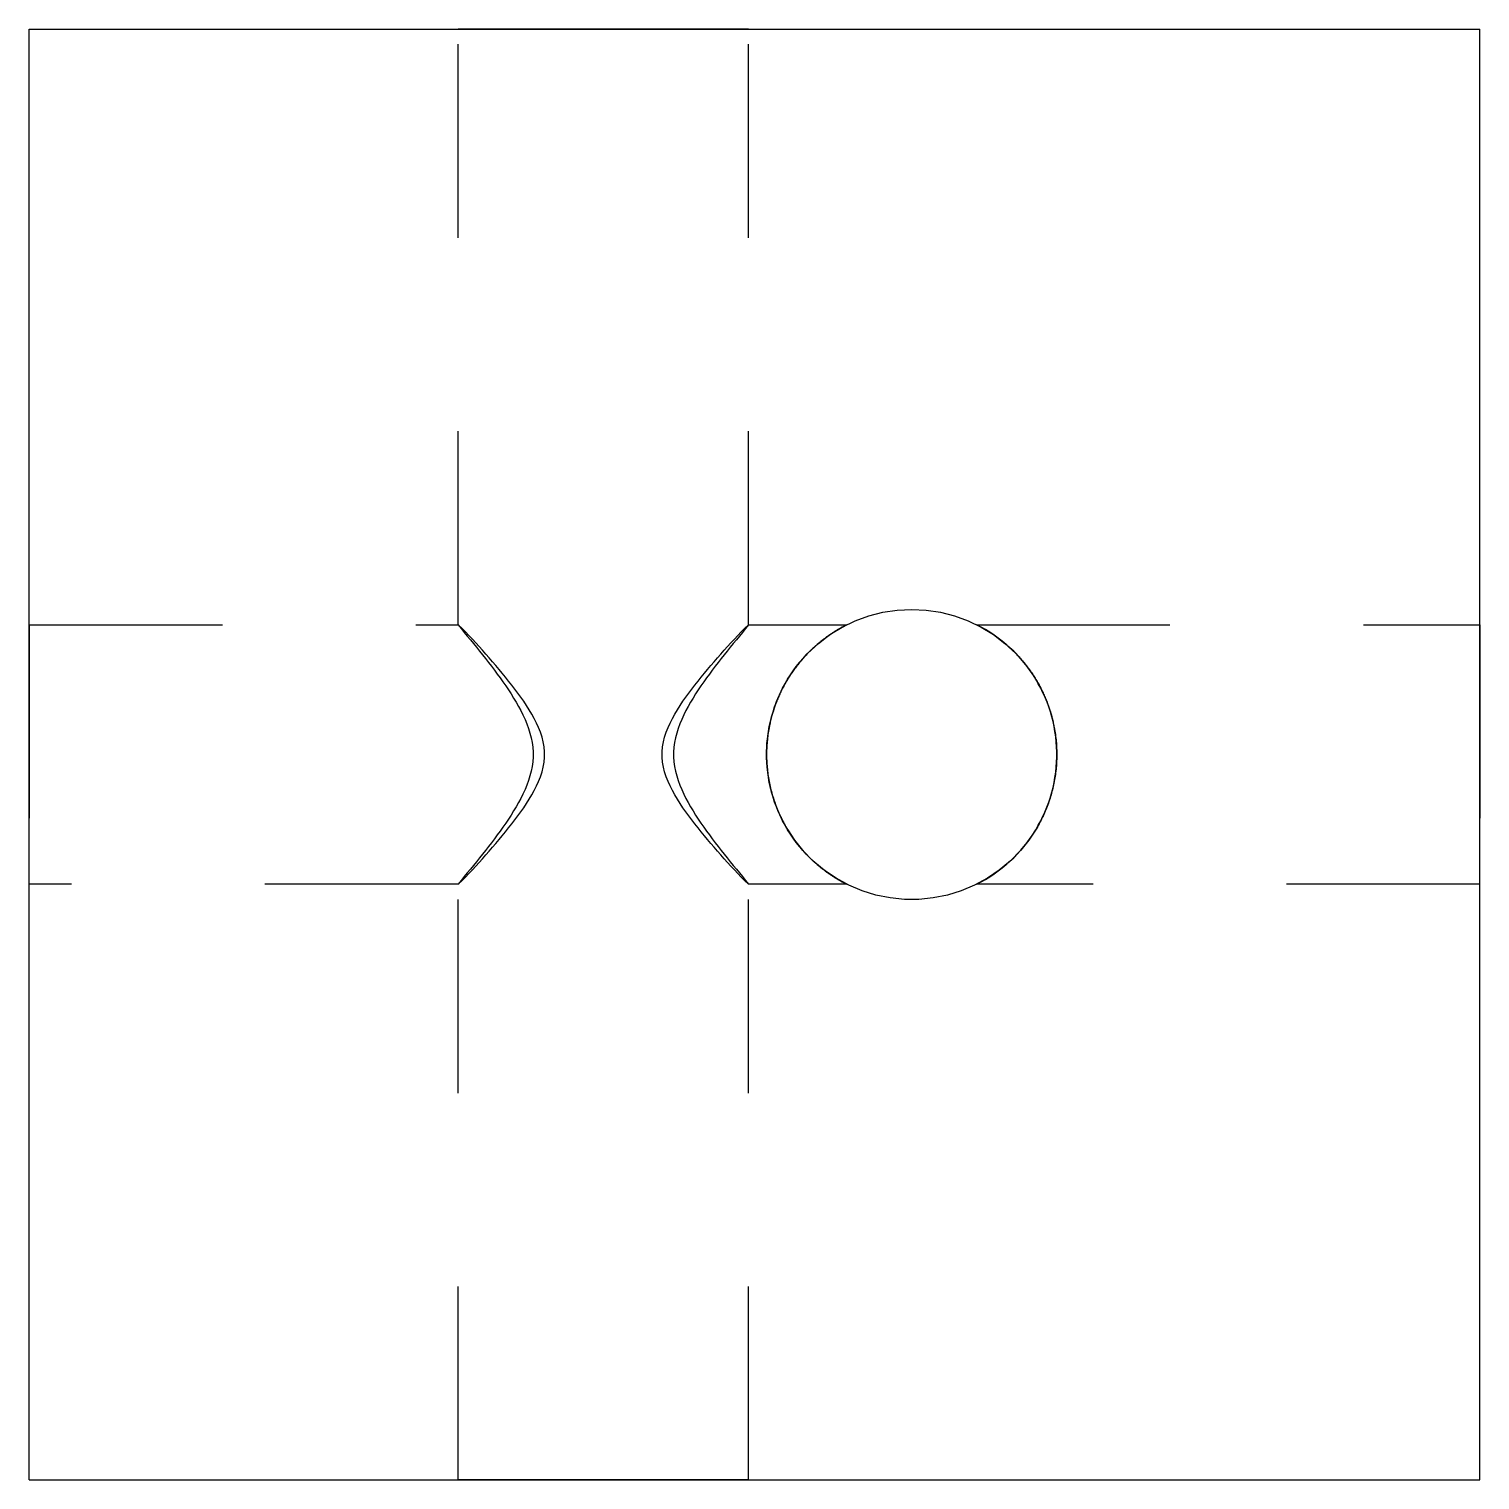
# Model space of a CAD drawing. Extents: x 0 to 1.65, y 0 to 1.65.
# Drawn here: x 0.9 to 1.65, y 0.9 to 1.65 of the extents above; entities that cross this region are included whole.
import ezdxf

# ---------------------------------------------------------------- set-up
doc = ezdxf.new("R2010")
doc.units = 0
doc.linetypes.add('HIDDEN', pattern=[0.037501, 0.025013, -0.012488])
doc.layers.add('LEFT', color=7, linetype='CONTINUOUS')
doc.layers.add('LEFT_HID', color=7, linetype='HIDDEN')

msp = doc.modelspace()

# ---------------------------------------------------------------- linework, layer by layer
at = {"layer": 'LEFT'}
for p, q in [((0.9, 0.9), (0.9, 1.65)), ((0.9, 1.65), (1.65, 1.65)), ((1.65, 0.9), (1.65, 1.65)), ((1.348782, 1.349627), (1.35625, 1.35)), ((1.35625, 1.35), (1.363718, 1.349627)), ((1.320381, 1.340867), (1.327117, 1.344111)), ((1.327117, 1.344111), (1.334143, 1.346668)), ((1.334143, 1.346668), (1.341389, 1.348513)), ((1.341389, 1.348513), (1.348782, 1.349627)), ((1.363718, 1.349627), (1.371111, 1.348513)), ((1.371111, 1.348513), (1.378357, 1.346668)), ((1.378357, 1.346668), (1.385383, 1.344111)), ((1.385383, 1.344111), (1.392119, 1.340867)), ((1.308041, 1.332453), (1.314001, 1.336968)), ((1.31129, 1.33503), (1.310963, 1.334784)), ((1.311618, 1.335274), (1.31129, 1.33503)), ((1.311947, 1.335516), (1.311618, 1.335274)), ((1.312277, 1.335757), (1.311947, 1.335516)), ((1.312609, 1.335996), (1.312277, 1.335757)), ((1.312942, 1.336233), (1.312609, 1.335996)), ((1.313277, 1.336468), (1.312942, 1.336233)), ((1.313612, 1.336701), (1.313277, 1.336468)), ((1.313949, 1.336933), (1.313612, 1.336701)), ((1.314288, 1.337162), (1.313949, 1.336933)), ((1.314001, 1.336968), (1.320381, 1.340867)), ((1.314627, 1.33739), (1.314288, 1.337162)), ((1.314968, 1.337616), (1.314627, 1.33739)), ((1.31531, 1.33784), (1.314968, 1.337616)), ((1.315653, 1.338062), (1.31531, 1.33784)), ((1.315997, 1.338283), (1.315653, 1.338062)), ((1.316343, 1.338501), (1.315997, 1.338283)), ((1.31669, 1.338718), (1.316343, 1.338501)), ((1.317037, 1.338933), (1.31669, 1.338718)), ((1.317387, 1.339145), (1.317037, 1.338933)), ((1.317737, 1.339356), (1.317387, 1.339145)), ((1.318088, 1.339565), (1.317737, 1.339356)), ((1.318441, 1.339772), (1.318088, 1.339565)), ((1.318794, 1.339977), (1.318441, 1.339772)), ((1.319149, 1.340181), (1.318794, 1.339977)), ((1.319505, 1.340382), (1.319149, 1.340181)), ((1.319862, 1.340581), (1.319505, 1.340382)), ((1.32022, 1.340779), (1.319862, 1.340581)), ((1.320579, 1.340974), (1.32022, 1.340779)), ((1.320939, 1.341168), (1.320579, 1.340974)), ((1.3213, 1.341359), (1.320939, 1.341168)), ((1.321663, 1.341549), (1.3213, 1.341359)), ((1.322026, 1.341736), (1.321663, 1.341549)), ((1.32239, 1.341922), (1.322026, 1.341736)), ((1.322755, 1.342105), (1.32239, 1.341922)), ((1.389745, 1.342105), (1.39011, 1.341922)), ((1.39011, 1.341922), (1.390474, 1.341736)), ((1.390474, 1.341736), (1.390837, 1.341549)), ((1.390837, 1.341549), (1.3912, 1.341359)), ((1.3912, 1.341359), (1.391561, 1.341168)), ((1.391561, 1.341168), (1.391921, 1.340974)), ((1.391921, 1.340974), (1.39228, 1.340779)), ((1.392119, 1.340867), (1.398499, 1.336968)), ((1.39228, 1.340779), (1.392638, 1.340581)), ((1.392638, 1.340581), (1.392995, 1.340382)), ((1.392995, 1.340382), (1.393351, 1.340181)), ((1.393351, 1.340181), (1.393706, 1.339977)), ((1.393706, 1.339977), (1.394059, 1.339772)), ((1.394059, 1.339772), (1.394412, 1.339565)), ((1.394412, 1.339565), (1.394763, 1.339356)), ((1.394763, 1.339356), (1.395113, 1.339145)), ((1.395113, 1.339145), (1.395463, 1.338933)), ((1.395463, 1.338933), (1.39581, 1.338718)), ((1.39581, 1.338718), (1.396157, 1.338501)), ((1.396157, 1.338501), (1.396503, 1.338283)), ((1.396503, 1.338283), (1.396847, 1.338062)), ((1.396847, 1.338062), (1.39719, 1.33784)), ((1.39719, 1.33784), (1.397532, 1.337616)), ((1.397532, 1.337616), (1.397873, 1.33739)), ((1.397873, 1.33739), (1.398212, 1.337162)), ((1.398212, 1.337162), (1.398551, 1.336933)), ((1.398499, 1.336968), (1.404459, 1.332453)), ((1.398551, 1.336933), (1.398888, 1.336701)), ((1.398888, 1.336701), (1.399223, 1.336468)), ((1.399223, 1.336468), (1.399558, 1.336233)), ((1.399558, 1.336233), (1.399891, 1.335996)), ((1.399891, 1.335996), (1.400223, 1.335757)), ((1.400223, 1.335757), (1.400553, 1.335516)), ((1.400553, 1.335516), (1.400882, 1.335274)), ((1.400882, 1.335274), (1.40121, 1.33503)), ((1.40121, 1.33503), (1.401537, 1.334784)), ((1.30256, 1.327368), (1.308041, 1.332453)), ((1.302973, 1.327787), (1.302686, 1.327496)), ((1.303261, 1.328077), (1.302973, 1.327787)), ((1.303551, 1.328365), (1.303261, 1.328077)), ((1.303843, 1.328652), (1.303551, 1.328365)), ((1.304136, 1.328936), (1.303843, 1.328652)), ((1.304431, 1.32922), (1.304136, 1.328936)), ((1.304727, 1.329501), (1.304431, 1.32922)), ((1.305025, 1.329781), (1.304727, 1.329501)), ((1.305324, 1.33006), (1.305025, 1.329781)), ((1.305625, 1.330337), (1.305324, 1.33006)), ((1.305928, 1.330612), (1.305625, 1.330337)), ((1.306232, 1.330885), (1.305928, 1.330612)), ((1.306537, 1.331157), (1.306232, 1.330885)), ((1.306844, 1.331427), (1.306537, 1.331157)), ((1.307152, 1.331696), (1.306844, 1.331427)), ((1.307462, 1.331962), (1.307152, 1.331696)), ((1.307773, 1.332228), (1.307462, 1.331962)), ((1.308086, 1.332491), (1.307773, 1.332228)), ((1.3084, 1.332753), (1.308086, 1.332491)), ((1.308715, 1.333013), (1.3084, 1.332753)), ((1.309032, 1.333271), (1.308715, 1.333013)), ((1.309351, 1.333527), (1.309032, 1.333271)), ((1.30967, 1.333782), (1.309351, 1.333527)), ((1.309992, 1.334035), (1.30967, 1.333782)), ((1.310314, 1.334287), (1.309992, 1.334035)), ((1.310638, 1.334536), (1.310314, 1.334287)), ((1.310963, 1.334784), (1.310638, 1.334536)), ((1.401537, 1.334784), (1.401862, 1.334536)), ((1.401862, 1.334536), (1.402186, 1.334287)), ((1.402186, 1.334287), (1.402508, 1.334035)), ((1.402508, 1.334035), (1.40283, 1.333782)), ((1.40283, 1.333782), (1.403149, 1.333527)), ((1.403149, 1.333527), (1.403468, 1.333271)), ((1.403468, 1.333271), (1.403785, 1.333013)), ((1.403785, 1.333013), (1.4041, 1.332753)), ((1.4041, 1.332753), (1.404414, 1.332491)), ((1.404414, 1.332491), (1.404727, 1.332228)), ((1.404459, 1.332453), (1.40994, 1.327368)), ((1.404727, 1.332228), (1.405038, 1.331962)), ((1.405038, 1.331962), (1.405348, 1.331696)), ((1.405348, 1.331696), (1.405656, 1.331427)), ((1.405656, 1.331427), (1.405963, 1.331157)), ((1.405963, 1.331157), (1.406268, 1.330885)), ((1.406268, 1.330885), (1.406572, 1.330612)), ((1.406572, 1.330612), (1.406875, 1.330337)), ((1.406875, 1.330337), (1.407176, 1.33006)), ((1.407176, 1.33006), (1.407475, 1.329781)), ((1.407475, 1.329781), (1.407773, 1.329501)), ((1.407773, 1.329501), (1.408069, 1.32922)), ((1.408069, 1.32922), (1.408364, 1.328936)), ((1.408364, 1.328936), (1.408657, 1.328652)), ((1.408657, 1.328652), (1.408949, 1.328365)), ((1.408949, 1.328365), (1.409239, 1.328077)), ((1.409239, 1.328077), (1.409527, 1.327787)), ((1.409527, 1.327787), (1.409814, 1.327496)), ((1.293248, 1.315691), (1.297613, 1.321762)), ((1.296532, 1.320374), (1.296135, 1.319847)), ((1.296934, 1.320897), (1.296532, 1.320374)), ((1.29734, 1.321417), (1.296934, 1.320897)), ((1.29775, 1.321934), (1.29734, 1.321417)), ((1.297613, 1.321762), (1.30256, 1.327368)), ((1.298165, 1.322447), (1.29775, 1.321934)), ((1.298585, 1.322956), (1.298165, 1.322447)), ((1.299009, 1.323461), (1.298585, 1.322956)), ((1.299438, 1.323963), (1.299009, 1.323461)), ((1.299871, 1.324461), (1.299438, 1.323963)), ((1.300308, 1.324955), (1.299871, 1.324461)), ((1.30075, 1.325445), (1.300308, 1.324955)), ((1.301195, 1.325931), (1.30075, 1.325445)), ((1.301646, 1.326414), (1.301195, 1.325931)), ((1.3021, 1.326892), (1.301646, 1.326414)), ((1.3024, 1.327203), (1.302116, 1.326909)), ((1.302686, 1.327496), (1.3024, 1.327203)), ((1.409814, 1.327496), (1.4101, 1.327203)), ((1.40994, 1.327368), (1.414887, 1.321762)), ((1.4101, 1.327203), (1.410384, 1.326909)), ((1.4104, 1.326892), (1.410854, 1.326414)), ((1.410854, 1.326414), (1.411305, 1.325931)), ((1.411305, 1.325931), (1.41175, 1.325445)), ((1.41175, 1.325445), (1.412192, 1.324955)), ((1.412192, 1.324955), (1.412629, 1.324461)), ((1.412629, 1.324461), (1.413062, 1.323963)), ((1.413062, 1.323963), (1.413491, 1.323461)), ((1.413491, 1.323461), (1.413915, 1.322956)), ((1.413915, 1.322956), (1.414335, 1.322447)), ((1.414335, 1.322447), (1.41475, 1.321934)), ((1.41475, 1.321934), (1.41516, 1.321417)), ((1.414887, 1.321762), (1.419252, 1.315691)), ((1.41516, 1.321417), (1.415566, 1.320897)), ((1.415566, 1.320897), (1.415968, 1.320374)), ((1.415968, 1.320374), (1.416365, 1.319847)), ((1.28951, 1.309216), (1.293248, 1.315691)), ((1.29141, 1.312694), (1.291081, 1.312122)), ((1.291744, 1.313263), (1.29141, 1.312694)), ((1.292083, 1.313829), (1.291744, 1.313263)), ((1.292428, 1.314392), (1.292083, 1.313829)), ((1.292777, 1.314952), (1.292428, 1.314392)), ((1.29313, 1.315508), (1.292777, 1.314952)), ((1.293489, 1.316062), (1.29313, 1.315508)), ((1.293853, 1.316613), (1.293489, 1.316062)), ((1.294221, 1.31716), (1.293853, 1.316613)), ((1.294595, 1.317704), (1.294221, 1.31716)), ((1.294973, 1.318245), (1.294595, 1.317704)), ((1.295356, 1.318782), (1.294973, 1.318245)), ((1.295743, 1.319316), (1.295356, 1.318782)), ((1.296135, 1.319847), (1.295743, 1.319316)), ((1.416365, 1.319847), (1.416757, 1.319316)), ((1.416757, 1.319316), (1.417144, 1.318782)), ((1.417144, 1.318782), (1.417527, 1.318245)), ((1.417527, 1.318245), (1.417905, 1.317704)), ((1.417905, 1.317704), (1.418279, 1.31716)), ((1.418279, 1.31716), (1.418647, 1.316613)), ((1.418647, 1.316613), (1.419011, 1.316062)), ((1.419011, 1.316062), (1.41937, 1.315508)), ((1.419252, 1.315691), (1.42299, 1.309216)), ((1.41937, 1.315508), (1.419723, 1.314952)), ((1.419723, 1.314952), (1.420072, 1.314392)), ((1.420072, 1.314392), (1.420417, 1.313829)), ((1.420417, 1.313829), (1.420756, 1.313263)), ((1.420756, 1.313263), (1.42109, 1.312694)), ((1.42109, 1.312694), (1.421419, 1.312122)), ((1.286434, 1.302401), (1.28951, 1.309216)), ((1.287532, 1.305048), (1.287271, 1.304443)), ((1.287799, 1.305652), (1.287532, 1.305048)), ((1.288072, 1.306253), (1.287799, 1.305652)), ((1.288349, 1.306851), (1.288072, 1.306253)), ((1.288632, 1.307447), (1.288349, 1.306851)), ((1.28892, 1.308041), (1.288632, 1.307447)), ((1.289213, 1.308632), (1.28892, 1.308041)), ((1.289512, 1.30922), (1.289213, 1.308632)), ((1.289816, 1.309806), (1.289512, 1.30922)), ((1.290124, 1.310389), (1.289816, 1.309806)), ((1.290438, 1.31097), (1.290124, 1.310389)), ((1.290757, 1.311547), (1.290438, 1.31097)), ((1.291081, 1.312122), (1.290757, 1.311547)), ((1.421419, 1.312122), (1.421743, 1.311547)), ((1.421743, 1.311547), (1.422062, 1.31097)), ((1.422062, 1.31097), (1.422376, 1.310389)), ((1.422376, 1.310389), (1.422684, 1.309806)), ((1.422684, 1.309806), (1.422988, 1.30922)), ((1.422988, 1.30922), (1.423287, 1.308632)), ((1.42299, 1.309216), (1.426066, 1.302401)), ((1.423287, 1.308632), (1.42358, 1.308041)), ((1.42358, 1.308041), (1.423868, 1.307447)), ((1.423868, 1.307447), (1.424151, 1.306851)), ((1.424151, 1.306851), (1.424428, 1.306253)), ((1.424428, 1.306253), (1.424701, 1.305652)), ((1.424701, 1.305652), (1.424968, 1.305048)), ((1.424968, 1.305048), (1.425229, 1.304443)), ((1.284053, 1.295313), (1.286434, 1.302401)), ((1.284749, 1.29764), (1.284552, 1.29701)), ((1.284951, 1.298268), (1.284749, 1.29764)), ((1.285158, 1.298895), (1.284951, 1.298268)), ((1.285371, 1.299519), (1.285158, 1.298895)), ((1.28559, 1.300142), (1.285371, 1.299519)), ((1.285813, 1.300762), (1.28559, 1.300142)), ((1.286043, 1.301381), (1.285813, 1.300762)), ((1.286278, 1.301998), (1.286043, 1.301381)), ((1.286518, 1.302612), (1.286278, 1.301998)), ((1.286763, 1.303224), (1.286518, 1.302612)), ((1.287014, 1.303835), (1.286763, 1.303224)), ((1.287271, 1.304443), (1.287014, 1.303835)), ((1.425229, 1.304443), (1.425486, 1.303835)), ((1.425486, 1.303835), (1.425737, 1.303224)), ((1.425737, 1.303224), (1.425982, 1.302612)), ((1.425982, 1.302612), (1.426222, 1.301998)), ((1.426066, 1.302401), (1.428447, 1.295313)), ((1.426222, 1.301998), (1.426457, 1.301381)), ((1.426457, 1.301381), (1.426687, 1.300762)), ((1.426687, 1.300762), (1.42691, 1.300142)), ((1.42691, 1.300142), (1.427129, 1.299519)), ((1.427129, 1.299519), (1.427342, 1.298895)), ((1.427342, 1.298895), (1.427549, 1.298268)), ((1.427549, 1.298268), (1.427751, 1.29764)), ((1.427751, 1.29764), (1.427948, 1.29701)), ((1.282389, 1.288024), (1.284053, 1.295313)), ((1.283036, 1.291271), (1.282896, 1.290626)), ((1.283182, 1.291914), (1.283036, 1.291271)), ((1.283334, 1.292556), (1.283182, 1.291914)), ((1.283491, 1.293197), (1.283334, 1.292556)), ((1.283654, 1.293836), (1.283491, 1.293197)), ((1.283822, 1.294474), (1.283654, 1.293836)), ((1.283997, 1.295111), (1.283822, 1.294474)), ((1.284176, 1.295745), (1.283997, 1.295111)), ((1.284362, 1.296379), (1.284176, 1.295745)), ((1.284552, 1.29701), (1.284362, 1.296379)), ((1.427948, 1.29701), (1.428138, 1.296379)), ((1.428138, 1.296379), (1.428324, 1.295745)), ((1.428324, 1.295745), (1.428503, 1.295111)), ((1.428447, 1.295313), (1.430111, 1.288024)), ((1.428503, 1.295111), (1.428678, 1.294474)), ((1.428678, 1.294474), (1.428846, 1.293836)), ((1.428846, 1.293836), (1.429009, 1.293197)), ((1.429009, 1.293197), (1.429166, 1.292556)), ((1.429166, 1.292556), (1.429318, 1.291914)), ((1.429318, 1.291914), (1.429464, 1.291271)), ((1.429464, 1.291271), (1.429604, 1.290626)), ((1.28146, 1.280605), (1.282389, 1.288024)), ((1.430111, 1.288024), (1.43104, 1.280605)), ((1.281273, 1.27313), (1.28146, 1.280605)), ((1.43104, 1.280605), (1.431227, 1.27313)), ((1.281832, 1.265674), (1.281273, 1.27313)), ((1.431227, 1.27313), (1.430668, 1.265674)), ((1.28313, 1.258311), (1.281832, 1.265674)), ((1.430668, 1.265674), (1.42937, 1.258311)), ((1.285155, 1.251114), (1.28313, 1.258311)), ((1.42937, 1.258311), (1.427345, 1.251114)), ((1.287887, 1.244153), (1.285155, 1.251114)), ((1.427345, 1.251114), (1.424613, 1.244153)), ((1.291298, 1.2375), (1.287887, 1.244153)), ((1.295355, 1.231219), (1.291298, 1.2375)), ((1.421202, 1.2375), (1.417145, 1.231219)), ((1.424613, 1.244153), (1.421202, 1.2375)), ((1.292169, 1.23603), (1.295657, 1.230802)), ((1.300016, 1.225374), (1.295355, 1.231219)), ((1.417145, 1.231219), (1.412484, 1.225374)), ((1.420331, 1.23603), (1.416843, 1.230802)), ((1.299887, 1.225521), (1.299887, 1.22552)), ((1.305237, 1.220021), (1.300016, 1.225374)), ((1.302081, 1.223128), (1.302097, 1.223111)), ((1.412484, 1.225374), (1.407263, 1.220021)), ((1.410419, 1.223128), (1.410403, 1.223111)), ((1.412613, 1.225521), (1.412613, 1.22552)), ((1.310965, 1.215215), (1.305237, 1.220021)), ((1.317142, 1.211003), (1.310965, 1.215215)), ((1.401535, 1.215215), (1.395358, 1.211003)), ((1.407263, 1.220021), (1.401535, 1.215215)), ((1.323709, 1.207427), (1.317142, 1.211003)), ((1.395358, 1.211003), (1.388791, 1.207427)), ((1.330598, 1.204523), (1.323709, 1.207427)), ((1.337743, 1.202319), (1.330598, 1.204523)), ((1.345072, 1.200838), (1.337743, 1.202319)), ((1.352512, 1.200093), (1.345072, 1.200838)), ((1.359988, 1.200093), (1.352512, 1.200093)), ((1.367428, 1.200838), (1.359988, 1.200093)), ((1.374757, 1.202319), (1.367428, 1.200838)), ((1.381902, 1.204523), (1.374757, 1.202319)), ((1.388791, 1.207427), (1.381902, 1.204523)), ((0.9, 0.9), (1.65, 0.9))]:
    msp.add_line(p, q, dxfattribs=at)
at = {"layer": 'LEFT_HID', "linetype": 'HIDDEN'}
for p, q in [((1.196875, 1.65), (1.121875, 1.65)), ((1.121875, 1.65), (1.271875, 1.65)), ((1.121875, 1.342089), (1.121875, 1.65)), ((1.271875, 1.65), (1.196875, 1.65)), ((1.271875, 1.342089), (1.271875, 1.65)), ((0.9, 1.342105), (0.9, 1.207895)), ((0.9, 1.207895), (0.9, 1.342105)), ((0.9, 1.342105), (1.12189, 1.342105)), ((1.12189, 1.342105), (1.121875, 1.342089)), ((1.121875, 1.342089), (1.123363, 1.340084)), ((1.123788, 1.340326), (1.12189, 1.342105)), ((1.123363, 1.340084), (1.124943, 1.338145)), ((1.125597, 1.338448), (1.123788, 1.340326)), ((1.124943, 1.338145), (1.126533, 1.336212)), ((1.127385, 1.336549), (1.125597, 1.338448)), ((1.126533, 1.336212), (1.128122, 1.33428)), ((1.12916, 1.334638), (1.127385, 1.336549)), ((1.26459, 1.334638), (1.266365, 1.336549)), ((1.267217, 1.336212), (1.265628, 1.33428)), ((1.266365, 1.336549), (1.268153, 1.338448)), ((1.268807, 1.338145), (1.267217, 1.336212)), ((1.268153, 1.338448), (1.269962, 1.340326)), ((1.270387, 1.340084), (1.268807, 1.338145)), ((1.269962, 1.340326), (1.27186, 1.342105)), ((1.271875, 1.342089), (1.270387, 1.340084)), ((1.27186, 1.342105), (1.271875, 1.342089)), ((1.27186, 1.342105), (1.322755, 1.342105)), ((1.309443, 1.333601), (1.311532, 1.335211)), ((1.311532, 1.335211), (1.313677, 1.336746)), ((1.313677, 1.336746), (1.315875, 1.338205)), ((1.315875, 1.338205), (1.318122, 1.339585)), ((1.318122, 1.339585), (1.320417, 1.340886)), ((1.320417, 1.340886), (1.322755, 1.342105)), ((1.392083, 1.340886), (1.389745, 1.342105)), ((1.389745, 1.342105), (1.65, 1.342105)), ((1.394378, 1.339585), (1.392083, 1.340886)), ((1.396625, 1.338205), (1.394378, 1.339585)), ((1.398823, 1.336746), (1.396625, 1.338205)), ((1.400968, 1.335211), (1.398823, 1.336746)), ((1.403057, 1.333601), (1.400968, 1.335211)), ((1.65, 1.342105), (1.65, 1.207895)), ((1.65, 1.207895), (1.65, 1.342105)), ((1.128122, 1.33428), (1.129709, 1.332345)), ((1.130924, 1.332717), (1.12916, 1.334638)), ((1.129709, 1.332345), (1.131289, 1.330405)), ((1.132677, 1.330786), (1.130924, 1.332717)), ((1.131289, 1.330405), (1.132862, 1.328459)), ((1.13442, 1.328846), (1.132677, 1.330786)), ((1.132862, 1.328459), (1.134426, 1.326506)), ((1.136153, 1.326898), (1.13442, 1.328846)), ((1.257597, 1.326898), (1.25933, 1.328846)), ((1.260888, 1.328459), (1.259324, 1.326506)), ((1.25933, 1.328846), (1.261073, 1.330786)), ((1.262461, 1.330405), (1.260888, 1.328459)), ((1.261073, 1.330786), (1.262826, 1.332717)), ((1.264041, 1.332345), (1.262461, 1.330405)), ((1.262826, 1.332717), (1.26459, 1.334638)), ((1.265628, 1.33428), (1.264041, 1.332345)), ((1.301689, 1.326459), (1.303532, 1.328346)), ((1.303532, 1.328346), (1.30544, 1.330167)), ((1.30544, 1.330167), (1.307411, 1.331919)), ((1.307411, 1.331919), (1.309443, 1.333601)), ((1.405089, 1.331919), (1.403057, 1.333601)), ((1.40706, 1.330167), (1.405089, 1.331919)), ((1.408968, 1.328346), (1.40706, 1.330167)), ((1.410811, 1.326459), (1.408968, 1.328346)), ((1.134426, 1.326506), (1.135979, 1.324545)), ((1.135979, 1.324545), (1.13752, 1.322573)), ((1.137876, 1.324939), (1.136153, 1.326898)), ((1.13752, 1.322573), (1.139047, 1.320592)), ((1.139587, 1.322971), (1.137876, 1.324939)), ((1.139047, 1.320592), (1.140559, 1.318598)), ((1.141285, 1.320991), (1.139587, 1.322971)), ((1.14297, 1.319001), (1.141285, 1.320991)), ((1.25078, 1.319001), (1.252465, 1.320991)), ((1.252465, 1.320991), (1.254163, 1.322971)), ((1.254703, 1.320592), (1.253191, 1.318598)), ((1.254163, 1.322971), (1.255874, 1.324939)), ((1.25623, 1.322573), (1.254703, 1.320592)), ((1.255874, 1.324939), (1.257597, 1.326898)), ((1.257771, 1.324545), (1.25623, 1.322573)), ((1.259324, 1.326506), (1.257771, 1.324545)), ((1.295012, 1.318301), (1.296573, 1.320427)), ((1.296573, 1.320427), (1.298207, 1.322497)), ((1.298207, 1.322497), (1.299913, 1.324509)), ((1.299913, 1.324509), (1.301689, 1.326459)), ((1.302116, 1.326909), (1.3021, 1.326892)), ((1.410384, 1.326909), (1.4104, 1.326892)), ((1.412587, 1.324509), (1.410811, 1.326459)), ((1.414293, 1.322497), (1.412587, 1.324509)), ((1.415927, 1.320427), (1.414293, 1.322497)), ((1.417488, 1.318301), (1.415927, 1.320427)), ((1.140559, 1.318598), (1.142053, 1.316591)), ((1.142053, 1.316591), (1.143528, 1.31457)), ((1.14464, 1.316997), (1.14297, 1.319001)), ((1.143528, 1.31457), (1.14498, 1.312532)), ((1.146293, 1.31498), (1.14464, 1.316997)), ((1.14498, 1.312532), (1.146407, 1.310477)), ((1.147927, 1.312948), (1.146293, 1.31498)), ((1.149541, 1.310898), (1.147927, 1.312948)), ((1.244209, 1.310898), (1.245823, 1.312948)), ((1.245823, 1.312948), (1.247457, 1.31498)), ((1.24877, 1.312532), (1.247343, 1.310477)), ((1.247457, 1.31498), (1.24911, 1.316997)), ((1.250222, 1.31457), (1.24877, 1.312532)), ((1.24911, 1.316997), (1.25078, 1.319001)), ((1.251697, 1.316591), (1.250222, 1.31457)), ((1.253191, 1.318598), (1.251697, 1.316591)), ((1.290793, 1.311611), (1.29212, 1.31389)), ((1.29212, 1.31389), (1.293528, 1.31612)), ((1.293528, 1.31612), (1.295012, 1.318301)), ((1.418972, 1.31612), (1.417488, 1.318301)), ((1.42038, 1.31389), (1.418972, 1.31612)), ((1.421707, 1.311611), (1.42038, 1.31389)), ((1.146407, 1.310477), (1.147806, 1.308403)), ((1.147806, 1.308403), (1.149172, 1.306307)), ((1.149172, 1.306307), (1.150502, 1.304187)), ((1.15113, 1.30883), (1.149541, 1.310898)), ((1.152692, 1.306742), (1.15113, 1.30883)), ((1.154221, 1.304629), (1.152692, 1.306742)), ((1.239529, 1.304629), (1.241058, 1.306742)), ((1.241058, 1.306742), (1.24262, 1.30883)), ((1.24262, 1.30883), (1.244209, 1.310898)), ((1.244578, 1.306307), (1.243248, 1.304187)), ((1.245944, 1.308403), (1.244578, 1.306307)), ((1.247343, 1.310477), (1.245944, 1.308403)), ((1.287301, 1.304513), (1.288381, 1.30692)), ((1.288381, 1.30692), (1.289546, 1.309286)), ((1.289546, 1.309286), (1.290793, 1.311611)), ((1.422954, 1.309286), (1.421707, 1.311611)), ((1.424119, 1.30692), (1.422954, 1.309286)), ((1.425199, 1.304513), (1.424119, 1.30692)), ((1.150502, 1.304187), (1.151789, 1.302042)), ((1.151789, 1.302042), (1.153027, 1.299868)), ((1.153027, 1.299868), (1.15421, 1.297663)), ((1.15421, 1.297663), (1.155329, 1.295425)), ((1.155714, 1.302491), (1.154221, 1.304629)), ((1.157164, 1.300323), (1.155714, 1.302491)), ((1.158563, 1.298122), (1.157164, 1.300323)), ((1.159902, 1.295884), (1.158563, 1.298122)), ((1.233848, 1.295884), (1.235187, 1.298122)), ((1.235187, 1.298122), (1.236586, 1.300323)), ((1.236586, 1.300323), (1.238036, 1.302491)), ((1.238036, 1.302491), (1.239529, 1.304629)), ((1.23954, 1.297663), (1.238421, 1.295425)), ((1.240723, 1.299868), (1.23954, 1.297663)), ((1.241961, 1.302042), (1.240723, 1.299868)), ((1.243248, 1.304187), (1.241961, 1.302042)), ((1.284576, 1.297088), (1.285397, 1.299595)), ((1.285397, 1.299595), (1.286306, 1.302071)), ((1.286306, 1.302071), (1.287301, 1.304513)), ((1.426194, 1.302071), (1.425199, 1.304513)), ((1.427103, 1.299595), (1.426194, 1.302071)), ((1.427924, 1.297088), (1.427103, 1.299595)), ((1.155329, 1.295425), (1.156373, 1.293151)), ((1.156373, 1.293151), (1.157332, 1.29084)), ((1.157332, 1.29084), (1.158193, 1.288491)), ((1.161169, 1.293604), (1.159902, 1.295884)), ((1.16235, 1.291279), (1.161169, 1.293604)), ((1.163428, 1.288905), (1.16235, 1.291279)), ((1.230322, 1.288905), (1.2314, 1.291279)), ((1.2314, 1.291279), (1.232581, 1.293604)), ((1.232581, 1.293604), (1.233848, 1.295884)), ((1.236418, 1.29084), (1.235557, 1.288491)), ((1.237377, 1.293151), (1.236418, 1.29084)), ((1.238421, 1.295425), (1.237377, 1.293151)), ((1.282649, 1.289417), (1.283201, 1.291996)), ((1.282896, 1.290626), (1.282714, 1.289744)), ((1.283201, 1.291996), (1.283844, 1.294554)), ((1.283844, 1.294554), (1.284576, 1.297088)), ((1.428656, 1.294554), (1.427924, 1.297088)), ((1.429299, 1.291996), (1.428656, 1.294554)), ((1.429851, 1.289417), (1.429299, 1.291996)), ((1.429604, 1.290626), (1.429786, 1.289744)), ((1.158193, 1.288491), (1.158942, 1.286104)), ((1.158942, 1.286104), (1.159565, 1.283681)), ((1.159565, 1.283681), (1.160047, 1.281227)), ((1.164383, 1.286478), (1.163428, 1.288905)), ((1.165192, 1.283999), (1.164383, 1.286478)), ((1.16583, 1.281471), (1.165192, 1.283999)), ((1.22792, 1.281471), (1.228558, 1.283999)), ((1.228558, 1.283999), (1.229367, 1.286478)), ((1.229367, 1.286478), (1.230322, 1.288905)), ((1.234185, 1.283681), (1.233703, 1.281227)), ((1.234808, 1.286104), (1.234185, 1.283681)), ((1.235557, 1.288491), (1.234808, 1.286104)), ((1.28154, 1.281586), (1.281817, 1.284209)), ((1.281639, 1.282625), (1.281552, 1.281729)), ((1.281736, 1.28352), (1.281639, 1.282625)), ((1.281843, 1.284414), (1.281736, 1.28352)), ((1.281817, 1.284209), (1.282187, 1.28682)), ((1.281962, 1.285307), (1.281843, 1.284414)), ((1.282091, 1.286198), (1.281962, 1.285307)), ((1.28223, 1.287087), (1.282091, 1.286198)), ((1.282187, 1.28682), (1.282649, 1.289417)), ((1.282381, 1.287975), (1.28223, 1.287087)), ((1.282542, 1.28886), (1.282381, 1.287975)), ((1.282714, 1.289744), (1.282542, 1.28886)), ((1.429786, 1.289744), (1.429958, 1.28886)), ((1.430313, 1.28682), (1.429851, 1.289417)), ((1.429958, 1.28886), (1.430119, 1.287975)), ((1.430119, 1.287975), (1.43027, 1.287087)), ((1.43027, 1.287087), (1.430409, 1.286198)), ((1.430683, 1.284209), (1.430313, 1.28682)), ((1.430409, 1.286198), (1.430538, 1.285307)), ((1.430538, 1.285307), (1.430657, 1.284414)), ((1.430657, 1.284414), (1.430764, 1.28352)), ((1.43096, 1.281586), (1.430683, 1.284209)), ((1.430764, 1.28352), (1.430861, 1.282625)), ((1.430861, 1.282625), (1.430948, 1.281729)), ((1.160047, 1.281227), (1.160377, 1.278747)), ((1.160377, 1.278747), (1.160545, 1.276251)), ((1.160545, 1.276251), (1.160545, 1.273749)), ((1.166271, 1.278901), (1.16583, 1.281471)), ((1.166498, 1.276304), (1.166271, 1.278901)), ((1.166498, 1.273696), (1.166498, 1.276304)), ((1.227252, 1.276304), (1.227479, 1.278901)), ((1.227252, 1.273696), (1.227252, 1.276304)), ((1.227479, 1.278901), (1.22792, 1.281471)), ((1.233373, 1.278747), (1.233205, 1.276251)), ((1.233205, 1.276251), (1.233205, 1.273749)), ((1.233703, 1.281227), (1.233373, 1.278747)), ((1.281262, 1.276336), (1.281251, 1.275436)), ((1.281251, 1.275436), (1.281251, 1.274536)), ((1.281262, 1.276319), (1.281354, 1.278955)), ((1.281283, 1.277236), (1.281262, 1.276336)), ((1.281262, 1.273681), (1.281262, 1.276319)), ((1.281316, 1.278136), (1.281283, 1.277236)), ((1.281359, 1.279035), (1.281316, 1.278136)), ((1.281354, 1.278955), (1.28154, 1.281586)), ((1.281412, 1.279934), (1.281359, 1.279035)), ((1.281477, 1.280832), (1.281412, 1.279934)), ((1.281552, 1.281729), (1.281477, 1.280832)), ((1.430948, 1.281729), (1.431023, 1.280832)), ((1.431146, 1.278955), (1.43096, 1.281586)), ((1.431023, 1.280832), (1.431088, 1.279934)), ((1.431088, 1.279934), (1.431141, 1.279035)), ((1.431141, 1.279035), (1.431184, 1.278136)), ((1.431238, 1.276319), (1.431146, 1.278955)), ((1.431184, 1.278136), (1.431217, 1.277236)), ((1.431217, 1.277236), (1.431238, 1.276336)), ((1.431238, 1.276336), (1.431249, 1.275436)), ((1.431238, 1.273681), (1.431238, 1.276319)), ((1.431249, 1.275436), (1.431249, 1.274536)), ((1.160047, 1.268773), (1.159565, 1.266319)), ((1.160377, 1.271253), (1.160047, 1.268773)), ((1.160545, 1.273749), (1.160377, 1.271253)), ((1.165192, 1.266001), (1.16583, 1.268529)), ((1.16583, 1.268529), (1.166271, 1.271099)), ((1.166271, 1.271099), (1.166498, 1.273696)), ((1.227479, 1.271099), (1.227252, 1.273696)), ((1.22792, 1.268529), (1.227479, 1.271099)), ((1.228558, 1.266001), (1.22792, 1.268529)), ((1.233205, 1.273749), (1.233373, 1.271253)), ((1.233373, 1.271253), (1.233703, 1.268773)), ((1.233703, 1.268773), (1.234185, 1.266319)), ((1.281251, 1.274536), (1.281262, 1.273635)), ((1.281354, 1.271045), (1.281262, 1.273681)), ((1.281262, 1.273635), (1.281284, 1.272735)), ((1.281284, 1.272735), (1.281317, 1.271836)), ((1.281317, 1.271836), (1.28136, 1.270936)), ((1.28154, 1.268414), (1.281354, 1.271045)), ((1.28136, 1.270936), (1.281414, 1.270038)), ((1.281414, 1.270038), (1.281479, 1.26914)), ((1.281479, 1.26914), (1.281555, 1.268243)), ((1.281818, 1.265791), (1.28154, 1.268414)), ((1.281555, 1.268243), (1.281642, 1.267346)), ((1.430682, 1.265791), (1.43096, 1.268414)), ((1.430945, 1.268243), (1.430858, 1.267346)), ((1.431021, 1.26914), (1.430945, 1.268243)), ((1.43096, 1.268414), (1.431146, 1.271045)), ((1.431086, 1.270038), (1.431021, 1.26914)), ((1.43114, 1.270936), (1.431086, 1.270038)), ((1.431183, 1.271836), (1.43114, 1.270936)), ((1.431146, 1.271045), (1.431238, 1.273681)), ((1.431216, 1.272735), (1.431183, 1.271836)), ((1.431238, 1.273635), (1.431216, 1.272735)), ((1.431249, 1.274536), (1.431238, 1.273635)), ((1.158193, 1.261509), (1.157332, 1.25916)), ((1.158942, 1.263896), (1.158193, 1.261509)), ((1.159565, 1.266319), (1.158942, 1.263896)), ((1.16235, 1.258721), (1.163428, 1.261095)), ((1.163428, 1.261095), (1.164383, 1.263522)), ((1.164383, 1.263522), (1.165192, 1.266001)), ((1.229367, 1.263522), (1.228558, 1.266001)), ((1.230322, 1.261095), (1.229367, 1.263522)), ((1.2314, 1.258721), (1.230322, 1.261095)), ((1.234185, 1.266319), (1.234808, 1.263896)), ((1.234808, 1.263896), (1.235557, 1.261509)), ((1.235557, 1.261509), (1.236418, 1.25916)), ((1.281642, 1.267346), (1.281739, 1.266451)), ((1.281739, 1.266451), (1.281847, 1.265558)), ((1.282187, 1.26318), (1.281818, 1.265791)), ((1.281847, 1.265558), (1.281965, 1.264665)), ((1.281965, 1.264665), (1.282095, 1.263774)), ((1.282095, 1.263774), (1.282235, 1.262885)), ((1.282649, 1.260583), (1.282187, 1.26318)), ((1.282235, 1.262885), (1.282386, 1.261997)), ((1.282386, 1.261997), (1.282547, 1.261112)), ((1.282547, 1.261112), (1.282719, 1.260228)), ((1.283201, 1.258004), (1.282649, 1.260583)), ((1.282719, 1.260228), (1.282902, 1.259346)), ((1.429299, 1.258004), (1.429851, 1.260583)), ((1.429781, 1.260228), (1.429598, 1.259346)), ((1.429953, 1.261112), (1.429781, 1.260228)), ((1.429851, 1.260583), (1.430313, 1.26318)), ((1.430114, 1.261997), (1.429953, 1.261112)), ((1.430265, 1.262885), (1.430114, 1.261997)), ((1.430405, 1.263774), (1.430265, 1.262885)), ((1.430313, 1.26318), (1.430682, 1.265791)), ((1.430535, 1.264665), (1.430405, 1.263774)), ((1.430653, 1.265558), (1.430535, 1.264665)), ((1.430761, 1.266451), (1.430653, 1.265558)), ((1.430858, 1.267346), (1.430761, 1.266451)), ((1.155329, 1.254575), (1.15421, 1.252337)), ((1.156373, 1.256849), (1.155329, 1.254575)), ((1.157332, 1.25916), (1.156373, 1.256849)), ((1.158563, 1.251878), (1.159902, 1.254116)), ((1.159902, 1.254116), (1.161169, 1.256396)), ((1.161169, 1.256396), (1.16235, 1.258721)), ((1.232581, 1.256396), (1.2314, 1.258721)), ((1.233848, 1.254116), (1.232581, 1.256396)), ((1.235187, 1.251878), (1.233848, 1.254116)), ((1.236418, 1.25916), (1.237377, 1.256849)), ((1.237377, 1.256849), (1.238421, 1.254575)), ((1.238421, 1.254575), (1.23954, 1.252337)), ((1.282902, 1.259346), (1.283095, 1.258467)), ((1.283095, 1.258467), (1.283299, 1.25759)), ((1.283844, 1.255446), (1.283201, 1.258004)), ((1.283299, 1.25759), (1.283513, 1.256715)), ((1.283513, 1.256715), (1.283738, 1.255844)), ((1.283738, 1.255844), (1.283973, 1.254975)), ((1.284576, 1.252912), (1.283844, 1.255446)), ((1.283973, 1.254975), (1.284218, 1.254108)), ((1.284218, 1.254108), (1.284474, 1.253245)), ((1.284474, 1.253245), (1.284741, 1.252385)), ((1.285397, 1.250405), (1.284576, 1.252912)), ((1.427103, 1.250405), (1.427924, 1.252912)), ((1.428026, 1.253245), (1.427759, 1.252385)), ((1.427924, 1.252912), (1.428656, 1.255446)), ((1.428282, 1.254108), (1.428026, 1.253245)), ((1.428527, 1.254975), (1.428282, 1.254108)), ((1.428762, 1.255844), (1.428527, 1.254975)), ((1.428656, 1.255446), (1.429299, 1.258004)), ((1.428987, 1.256715), (1.428762, 1.255844)), ((1.429201, 1.25759), (1.428987, 1.256715)), ((1.429405, 1.258467), (1.429201, 1.25759)), ((1.429598, 1.259346), (1.429405, 1.258467)), ((1.150502, 1.245813), (1.149172, 1.243693)), ((1.151789, 1.247958), (1.150502, 1.245813)), ((1.153027, 1.250132), (1.151789, 1.247958)), ((1.152692, 1.243258), (1.154221, 1.245371)), ((1.15421, 1.252337), (1.153027, 1.250132)), ((1.154221, 1.245371), (1.155714, 1.247509)), ((1.155714, 1.247509), (1.157164, 1.249677)), ((1.157164, 1.249677), (1.158563, 1.251878)), ((1.236586, 1.249677), (1.235187, 1.251878)), ((1.238036, 1.247509), (1.236586, 1.249677)), ((1.239529, 1.245371), (1.238036, 1.247509)), ((1.241058, 1.243258), (1.239529, 1.245371)), ((1.23954, 1.252337), (1.240723, 1.250132)), ((1.240723, 1.250132), (1.241961, 1.247958)), ((1.241961, 1.247958), (1.243248, 1.245813)), ((1.243248, 1.245813), (1.244578, 1.243693)), ((1.284741, 1.252385), (1.285017, 1.251529)), ((1.285017, 1.251529), (1.285304, 1.250675)), ((1.285304, 1.250675), (1.285601, 1.249825)), ((1.286306, 1.247929), (1.285397, 1.250405)), ((1.285601, 1.249825), (1.285909, 1.248979)), ((1.285909, 1.248979), (1.286226, 1.248137)), ((1.286226, 1.248137), (1.286554, 1.247298)), ((1.287301, 1.245487), (1.286306, 1.247929)), ((1.286554, 1.247298), (1.286891, 1.246463)), ((1.286891, 1.246463), (1.287239, 1.245633)), ((1.287239, 1.245633), (1.287596, 1.244807)), ((1.288381, 1.24308), (1.287301, 1.245487)), ((1.424119, 1.24308), (1.425199, 1.245487)), ((1.425261, 1.245633), (1.424904, 1.244807)), ((1.425199, 1.245487), (1.426194, 1.247929)), ((1.425609, 1.246463), (1.425261, 1.245633)), ((1.425946, 1.247298), (1.425609, 1.246463)), ((1.426274, 1.248137), (1.425946, 1.247298)), ((1.426194, 1.247929), (1.427103, 1.250405)), ((1.426591, 1.248979), (1.426274, 1.248137)), ((1.426899, 1.249825), (1.426591, 1.248979)), ((1.427196, 1.250675), (1.426899, 1.249825)), ((1.427483, 1.251529), (1.427196, 1.250675)), ((1.427759, 1.252385), (1.427483, 1.251529)), ((1.146407, 1.239523), (1.14498, 1.237468)), ((1.147806, 1.241597), (1.146407, 1.239523)), ((1.149172, 1.243693), (1.147806, 1.241597)), ((1.147927, 1.237052), (1.149541, 1.239102)), ((1.149541, 1.239102), (1.15113, 1.24117)), ((1.15113, 1.24117), (1.152692, 1.243258)), ((1.24262, 1.24117), (1.241058, 1.243258)), ((1.244209, 1.239102), (1.24262, 1.24117)), ((1.245823, 1.237052), (1.244209, 1.239102)), ((1.244578, 1.243693), (1.245944, 1.241597)), ((1.245944, 1.241597), (1.247343, 1.239523)), ((1.247343, 1.239523), (1.24877, 1.237468)), ((1.287596, 1.244807), (1.287964, 1.243985)), ((1.287964, 1.243985), (1.288341, 1.243167)), ((1.288341, 1.243167), (1.288728, 1.242354)), ((1.289546, 1.240714), (1.288381, 1.24308)), ((1.288728, 1.242354), (1.289124, 1.241546)), ((1.289124, 1.241546), (1.289531, 1.240743)), ((1.289531, 1.240743), (1.289947, 1.239944)), ((1.290793, 1.238389), (1.289546, 1.240714)), ((1.289947, 1.239944), (1.290373, 1.239151)), ((1.290373, 1.239151), (1.290808, 1.238363)), ((1.29212, 1.23611), (1.290793, 1.238389)), ((1.290808, 1.238363), (1.291252, 1.23758)), ((1.291252, 1.23758), (1.291706, 1.236802)), ((1.42038, 1.23611), (1.421707, 1.238389)), ((1.421248, 1.23758), (1.420794, 1.236802)), ((1.421692, 1.238363), (1.421248, 1.23758)), ((1.422127, 1.239151), (1.421692, 1.238363)), ((1.421707, 1.238389), (1.422954, 1.240714)), ((1.422553, 1.239944), (1.422127, 1.239151)), ((1.422969, 1.240743), (1.422553, 1.239944)), ((1.422954, 1.240714), (1.424119, 1.24308)), ((1.423376, 1.241546), (1.422969, 1.240743)), ((1.423772, 1.242354), (1.423376, 1.241546)), ((1.424159, 1.243167), (1.423772, 1.242354)), ((1.424536, 1.243985), (1.424159, 1.243167)), ((1.424904, 1.244807), (1.424536, 1.243985)), ((1.140559, 1.231402), (1.139047, 1.229408)), ((1.142053, 1.233409), (1.140559, 1.231402)), ((1.141285, 1.229009), (1.14297, 1.230999)), ((1.143528, 1.23543), (1.142053, 1.233409)), ((1.14297, 1.230999), (1.14464, 1.233003)), ((1.14498, 1.237468), (1.143528, 1.23543)), ((1.14464, 1.233003), (1.146293, 1.23502)), ((1.146293, 1.23502), (1.147927, 1.237052)), ((1.247457, 1.23502), (1.245823, 1.237052)), ((1.24911, 1.233003), (1.247457, 1.23502)), ((1.24877, 1.237468), (1.250222, 1.23543)), ((1.25078, 1.230999), (1.24911, 1.233003)), ((1.250222, 1.23543), (1.251697, 1.233409)), ((1.252465, 1.229009), (1.25078, 1.230999)), ((1.251697, 1.233409), (1.253191, 1.231402)), ((1.253191, 1.231402), (1.254703, 1.229408)), ((1.291706, 1.236802), (1.292169, 1.23603)), ((1.293528, 1.23388), (1.29212, 1.23611)), ((1.295012, 1.231699), (1.293528, 1.23388)), ((1.296573, 1.229573), (1.295012, 1.231699)), ((1.295657, 1.230802), (1.299887, 1.225521)), ((1.416843, 1.230802), (1.412613, 1.225521)), ((1.415927, 1.229573), (1.417488, 1.231699)), ((1.417488, 1.231699), (1.418972, 1.23388)), ((1.418972, 1.23388), (1.42038, 1.23611)), ((1.420794, 1.236802), (1.420331, 1.23603)), ((1.134426, 1.223494), (1.132862, 1.221541)), ((1.13442, 1.221154), (1.136153, 1.223102)), ((1.135979, 1.225455), (1.134426, 1.223494)), ((1.13752, 1.227427), (1.135979, 1.225455)), ((1.136153, 1.223102), (1.137876, 1.225061)), ((1.139047, 1.229408), (1.13752, 1.227427)), ((1.137876, 1.225061), (1.139587, 1.227029)), ((1.139587, 1.227029), (1.141285, 1.229009)), ((1.254163, 1.227029), (1.252465, 1.229009)), ((1.255874, 1.225061), (1.254163, 1.227029)), ((1.254703, 1.229408), (1.25623, 1.227427)), ((1.257597, 1.223102), (1.255874, 1.225061)), ((1.25623, 1.227427), (1.257771, 1.225455)), ((1.25933, 1.221154), (1.257597, 1.223102)), ((1.257771, 1.225455), (1.259324, 1.223494)), ((1.259324, 1.223494), (1.260888, 1.221541)), ((1.298207, 1.227503), (1.296573, 1.229573)), ((1.299913, 1.225491), (1.298207, 1.227503)), ((1.299887, 1.22552), (1.302081, 1.223128)), ((1.301689, 1.223541), (1.299913, 1.225491)), ((1.303532, 1.221654), (1.301689, 1.223541)), ((1.302097, 1.223111), (1.302381, 1.222816)), ((1.302381, 1.222816), (1.302667, 1.222523)), ((1.302667, 1.222523), (1.302954, 1.222231)), ((1.408968, 1.221654), (1.410811, 1.223541)), ((1.409833, 1.222523), (1.409546, 1.222231)), ((1.410119, 1.222816), (1.409833, 1.222523)), ((1.410403, 1.223111), (1.410119, 1.222816)), ((1.412613, 1.22552), (1.410419, 1.223128)), ((1.410811, 1.223541), (1.412587, 1.225491)), ((1.412587, 1.225491), (1.414293, 1.227503)), ((1.414293, 1.227503), (1.415927, 1.229573)), ((1.128122, 1.21572), (1.126533, 1.213788)), ((1.127385, 1.213451), (1.12916, 1.215362)), ((1.129709, 1.217655), (1.128122, 1.21572)), ((1.12916, 1.215362), (1.130924, 1.217283)), ((1.131289, 1.219595), (1.129709, 1.217655)), ((1.130924, 1.217283), (1.132677, 1.219214)), ((1.132862, 1.221541), (1.131289, 1.219595)), ((1.132677, 1.219214), (1.13442, 1.221154)), ((1.261073, 1.219214), (1.25933, 1.221154)), ((1.260888, 1.221541), (1.262461, 1.219595)), ((1.262826, 1.217283), (1.261073, 1.219214)), ((1.262461, 1.219595), (1.264041, 1.217655)), ((1.26459, 1.215362), (1.262826, 1.217283)), ((1.264041, 1.217655), (1.265628, 1.21572)), ((1.266365, 1.213451), (1.26459, 1.215362)), ((1.265628, 1.21572), (1.267217, 1.213788)), ((1.302954, 1.222231), (1.303243, 1.221941)), ((1.303243, 1.221941), (1.303533, 1.221653)), ((1.30544, 1.219833), (1.303532, 1.221654)), ((1.303533, 1.221653), (1.303825, 1.221366)), ((1.303825, 1.221366), (1.304119, 1.221081)), ((1.304119, 1.221081), (1.304414, 1.220797)), ((1.304414, 1.220797), (1.30471, 1.220515)), ((1.30471, 1.220515), (1.305008, 1.220234)), ((1.305008, 1.220234), (1.305308, 1.219956)), ((1.305308, 1.219956), (1.305609, 1.219678)), ((1.307411, 1.218081), (1.30544, 1.219833)), ((1.305609, 1.219678), (1.305912, 1.219403)), ((1.305912, 1.219403), (1.306216, 1.219129)), ((1.306216, 1.219129), (1.306521, 1.218857)), ((1.306521, 1.218857), (1.306828, 1.218586)), ((1.306828, 1.218586), (1.307137, 1.218317)), ((1.307137, 1.218317), (1.307447, 1.21805)), ((1.309443, 1.216399), (1.307411, 1.218081)), ((1.307447, 1.21805), (1.307759, 1.217785)), ((1.307759, 1.217785), (1.308071, 1.217521)), ((1.308071, 1.217521), (1.308386, 1.217259)), ((1.308386, 1.217259), (1.308702, 1.216999)), ((1.308702, 1.216999), (1.309019, 1.21674)), ((1.309019, 1.21674), (1.309337, 1.216483)), ((1.309337, 1.216483), (1.309658, 1.216228)), ((1.311532, 1.214789), (1.309443, 1.216399)), ((1.309658, 1.216228), (1.309979, 1.215975)), ((1.309979, 1.215975), (1.310302, 1.215723)), ((1.310302, 1.215723), (1.310626, 1.215473)), ((1.310626, 1.215473), (1.310951, 1.215225)), ((1.310951, 1.215225), (1.311278, 1.214979)), ((1.400968, 1.214789), (1.403057, 1.216399)), ((1.401549, 1.215225), (1.401222, 1.214979)), ((1.401874, 1.215473), (1.401549, 1.215225)), ((1.402198, 1.215723), (1.401874, 1.215473)), ((1.402521, 1.215975), (1.402198, 1.215723)), ((1.402842, 1.216228), (1.402521, 1.215975)), ((1.403163, 1.216483), (1.402842, 1.216228)), ((1.403057, 1.216399), (1.405089, 1.218081)), ((1.403481, 1.21674), (1.403163, 1.216483)), ((1.403798, 1.216999), (1.403481, 1.21674)), ((1.404114, 1.217259), (1.403798, 1.216999)), ((1.404429, 1.217521), (1.404114, 1.217259)), ((1.404741, 1.217785), (1.404429, 1.217521)), ((1.405053, 1.21805), (1.404741, 1.217785)), ((1.405363, 1.218317), (1.405053, 1.21805)), ((1.405089, 1.218081), (1.40706, 1.219833)), ((1.405672, 1.218586), (1.405363, 1.218317)), ((1.405979, 1.218857), (1.405672, 1.218586)), ((1.406284, 1.219129), (1.405979, 1.218857)), ((1.406588, 1.219403), (1.406284, 1.219129)), ((1.406891, 1.219678), (1.406588, 1.219403)), ((1.407192, 1.219956), (1.406891, 1.219678)), ((1.40706, 1.219833), (1.408968, 1.221654)), ((1.407492, 1.220234), (1.407192, 1.219956)), ((1.40779, 1.220515), (1.407492, 1.220234)), ((1.408086, 1.220797), (1.40779, 1.220515)), ((1.408381, 1.221081), (1.408086, 1.220797)), ((1.408675, 1.221366), (1.408381, 1.221081)), ((1.408967, 1.221653), (1.408675, 1.221366)), ((1.409257, 1.221941), (1.408967, 1.221653)), ((1.409546, 1.222231), (1.409257, 1.221941)), ((1.12189, 1.207895), (0.9, 1.207895)), ((1.123363, 1.209916), (1.121875, 1.207911)), ((1.121875, 1.207911), (1.12189, 1.207895)), ((1.121875, 0.9), (1.121875, 1.207911)), ((1.12189, 1.207895), (1.123788, 1.209674)), ((1.124943, 1.211855), (1.123363, 1.209916)), ((1.123788, 1.209674), (1.125597, 1.211552)), ((1.126533, 1.213788), (1.124943, 1.211855)), ((1.125597, 1.211552), (1.127385, 1.213451)), ((1.268153, 1.211552), (1.266365, 1.213451)), ((1.267217, 1.213788), (1.268807, 1.211855)), ((1.269962, 1.209674), (1.268153, 1.211552)), ((1.268807, 1.211855), (1.270387, 1.209916)), ((1.27186, 1.207895), (1.269962, 1.209674)), ((1.270387, 1.209916), (1.271875, 1.207911)), ((1.271875, 1.207911), (1.27186, 1.207895)), ((1.322755, 1.207895), (1.27186, 1.207895)), ((1.271875, 0.9), (1.271875, 1.207911)), ((1.311278, 1.214979), (1.311606, 1.214734)), ((1.313677, 1.213254), (1.311532, 1.214789)), ((1.311606, 1.214734), (1.311936, 1.214492)), ((1.311936, 1.214492), (1.312267, 1.214251)), ((1.312267, 1.214251), (1.312599, 1.214012)), ((1.312599, 1.214012), (1.312932, 1.213774)), ((1.312932, 1.213774), (1.313267, 1.213539)), ((1.313267, 1.213539), (1.313603, 1.213305)), ((1.313603, 1.213305), (1.31394, 1.213073)), ((1.315875, 1.211795), (1.313677, 1.213254)), ((1.31394, 1.213073), (1.314279, 1.212843)), ((1.314279, 1.212843), (1.314619, 1.212615)), ((1.314619, 1.212615), (1.31496, 1.212389)), ((1.31496, 1.212389), (1.315302, 1.212165)), ((1.315302, 1.212165), (1.315646, 1.211942)), ((1.315646, 1.211942), (1.31599, 1.211722)), ((1.318122, 1.210415), (1.315875, 1.211795)), ((1.31599, 1.211722), (1.316336, 1.211503)), ((1.316336, 1.211503), (1.316683, 1.211286)), ((1.316683, 1.211286), (1.317032, 1.211071)), ((1.317032, 1.211071), (1.317381, 1.210858)), ((1.317381, 1.210858), (1.317732, 1.210647)), ((1.317732, 1.210647), (1.318083, 1.210438)), ((1.318083, 1.210438), (1.318436, 1.21023)), ((1.320417, 1.209114), (1.318122, 1.210415)), ((1.318436, 1.21023), (1.31879, 1.210025)), ((1.31879, 1.210025), (1.319145, 1.209821)), ((1.319145, 1.209821), (1.319502, 1.20962)), ((1.319502, 1.20962), (1.319859, 1.20942)), ((1.319859, 1.20942), (1.320217, 1.209223)), ((1.320217, 1.209223), (1.320577, 1.209027)), ((1.322755, 1.207895), (1.320417, 1.209114)), ((1.320577, 1.209027), (1.320937, 1.208833)), ((1.320937, 1.208833), (1.321299, 1.208642)), ((1.321299, 1.208642), (1.321661, 1.208452)), ((1.321661, 1.208452), (1.322025, 1.208264)), ((1.322025, 1.208264), (1.32239, 1.208079)), ((1.32239, 1.208079), (1.322755, 1.207895)), ((1.389745, 1.207895), (1.392083, 1.209114)), ((1.39011, 1.208079), (1.389745, 1.207895)), ((1.65, 1.207895), (1.389745, 1.207895)), ((1.390475, 1.208264), (1.39011, 1.208079)), ((1.390839, 1.208452), (1.390475, 1.208264)), ((1.391201, 1.208642), (1.390839, 1.208452)), ((1.391563, 1.208833), (1.391201, 1.208642)), ((1.391923, 1.209027), (1.391563, 1.208833)), ((1.392283, 1.209223), (1.391923, 1.209027)), ((1.392083, 1.209114), (1.394378, 1.210415)), ((1.392641, 1.20942), (1.392283, 1.209223)), ((1.392998, 1.20962), (1.392641, 1.20942)), ((1.393355, 1.209821), (1.392998, 1.20962)), ((1.39371, 1.210025), (1.393355, 1.209821)), ((1.394064, 1.21023), (1.39371, 1.210025)), ((1.394417, 1.210438), (1.394064, 1.21023)), ((1.394378, 1.210415), (1.396625, 1.211795)), ((1.394768, 1.210647), (1.394417, 1.210438)), ((1.395119, 1.210858), (1.394768, 1.210647)), ((1.395468, 1.211071), (1.395119, 1.210858)), ((1.395817, 1.211286), (1.395468, 1.211071)), ((1.396164, 1.211503), (1.395817, 1.211286)), ((1.39651, 1.211722), (1.396164, 1.211503)), ((1.396854, 1.211942), (1.39651, 1.211722)), ((1.396625, 1.211795), (1.398823, 1.213254)), ((1.397198, 1.212165), (1.396854, 1.211942)), ((1.39754, 1.212389), (1.397198, 1.212165)), ((1.397881, 1.212615), (1.39754, 1.212389)), ((1.398221, 1.212843), (1.397881, 1.212615)), ((1.39856, 1.213073), (1.398221, 1.212843)), ((1.398897, 1.213305), (1.39856, 1.213073)), ((1.398823, 1.213254), (1.400968, 1.214789)), ((1.399233, 1.213539), (1.398897, 1.213305)), ((1.399568, 1.213774), (1.399233, 1.213539)), ((1.399901, 1.214012), (1.399568, 1.213774)), ((1.400233, 1.214251), (1.399901, 1.214012)), ((1.400564, 1.214492), (1.400233, 1.214251)), ((1.400894, 1.214734), (1.400564, 1.214492)), ((1.401222, 1.214979), (1.400894, 1.214734)), ((1.196875, 0.9), (1.121875, 0.9)), ((1.121875, 0.9), (1.271875, 0.9)), ((1.271875, 0.9), (1.196875, 0.9))]:
    msp.add_line(p, q, dxfattribs=at)

doc.saveas('drawing.dxf')
